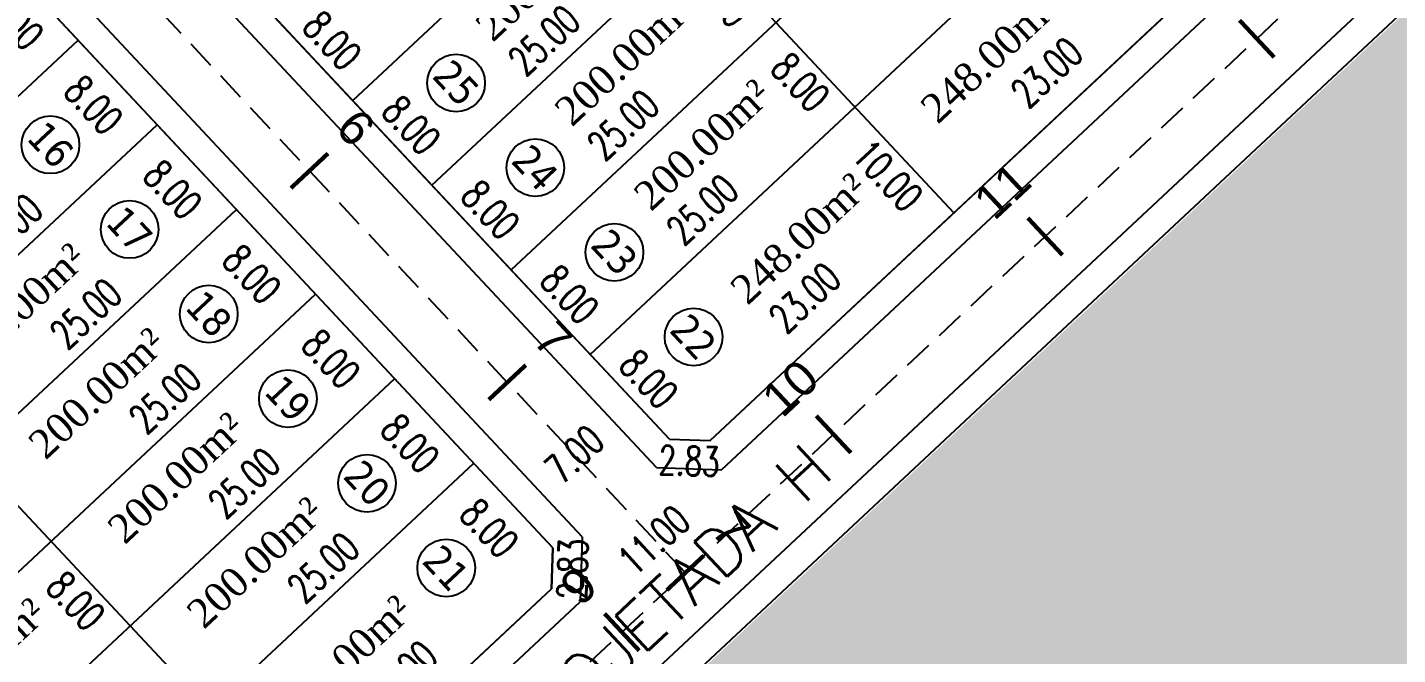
# Model space of a CAD drawing. Header units: metres. Extents: x 437145 to 443371, y 9612590 to 9615494.
# Drawn here: x 437426.4 to 437521, y 9614698.1 to 9614741.4 of the extents above; entities that cross this region are included whole.
import ezdxf

# ---------------------------------------------------------------- set-up
doc = ezdxf.new("R2010")
doc.units = ezdxf.units.M
doc.linetypes.add('ACAD_ISO02W100', pattern=[15, 12, -3])
doc.linetypes.add('DASHED2', pattern=[0.375, 0.25, -0.125])
for name, color, linetype in [('ADUTORA', 90, 'Continuous'), ('Auxiliar', 7, 'Continuous'), ('COTAS', 10, 'Continuous'), ('Eixo Acesso', 2, 'ACAD_ISO02W100'), ('Estacas', 7, 'Continuous'), ('Layer3', 1, 'Continuous'), ('M_FIO', 32, 'Continuous'), ('ÁREA', 7, 'Continuous')]:
    doc.layers.add(name, color=color, linetype=linetype)
doc.layers.get('0').off()
doc.styles.add('ARIAL', font='arial.ttf')
doc.styles.add('COTAS', font='romans.shx', dxfattribs={"width": 0.7})
doc.styles.add('symplex', font='simplex.shx', dxfattribs={"bigfont": 'bigfont.shx'})
doc.styles.add('tahoma', font='tahoma.ttf')
doc.styles.add('ÁREA', font='times.ttf', dxfattribs={"height": 2})
doc.dimstyles.new('C-75', dxfattribs={"dimtxt": 2, "dimasz": 0.2, "dimexe": 0, "dimexo": 0, "dimgap": 1, "dimtad": 0, "dimzin": 4, "dimdsep": 46, "dimtxsty": 'COTAS', "dimblk1": 'BOL-COT', "dimblk2": 'BOL-COT', "dimsah": 1, "dimcen": 0.1, "dimse1": 1, "dimse2": 1, "dimsd1": 1, "dimsd2": 1, "dimclrd": 8, "dimclre": 256, "dimaunit": 1, "dimadec": 3, "dimazin": 0, "dimtfac": 0.5, "dimtix": 1, "dimtmove": 0, "dimatfit": 3, "dimldrblk": 'BOL-COT', "dimfxl": 1, "dimtolj": 1, "dimtzin": 0, "dimarcsym": 0})

# ---------------------------------------------------------------- blocks, each defined once
blk = doc.blocks.new('Est')
at = {"const_width": 0.2}
blk.add_lwpolyline([(0, -1.2), (0, 1.2)], dxfattribs=at)
blk = doc.blocks.new('*D415')
at = {"layer": 'Layer3', "transparency": 16777216, "insert": (2607.996, 1057.549), "char_height": 2, "attachment_point": 5, "rotation": 270.00204, "style": 'COTAS'}
blk.add_mtext('\\A1;8.00', dxfattribs=at)
blk = doc.blocks.new('BOL-COT')
at = {"layer": 'COTAS'}
for p, q in [((-2, 0), (2, 0)), ((0, -3), (0, 3))]:
    blk.add_line(p, q, dxfattribs=at)
blk.add_circle((0, 0), 0.4, dxfattribs=at)
blk = doc.blocks.new('*D420')
at = {"layer": 'Layer3', "transparency": 16777216, "insert": (2607.997, 1049.549), "char_height": 2, "attachment_point": 5, "rotation": 270.00204, "style": 'COTAS'}
blk.add_mtext('\\A1;8.00', dxfattribs=at)
blk = doc.blocks.new('*D421')
at = {"layer": 'Layer3', "transparency": 16777216, "insert": (2597.776, 1047.393), "char_height": 2, "attachment_point": 5, "rotation": 0.00204, "style": 'COTAS'}
blk.add_mtext('\\A1;25.00', dxfattribs=at)
blk = doc.blocks.new('*D425')
at = {"layer": 'Layer3', "transparency": 16777216, "insert": (2607.997, 1041.549), "char_height": 2, "attachment_point": 5, "rotation": 270.00204, "style": 'COTAS'}
blk.add_mtext('\\A1;8.00', dxfattribs=at)
blk = doc.blocks.new('*D426')
at = {"layer": 'Layer3', "transparency": 16777216, "insert": (2597.777, 1039.393), "char_height": 2, "attachment_point": 5, "rotation": 0.00204, "style": 'COTAS'}
blk.add_mtext('\\A1;25.00', dxfattribs=at)
blk = doc.blocks.new('*D430')
at = {"layer": 'Layer3', "transparency": 16777216, "insert": (2597.777, 1031.393), "char_height": 2, "attachment_point": 5, "rotation": 0.00204, "style": 'COTAS'}
blk.add_mtext('\\A1;25.00', dxfattribs=at)
blk = doc.blocks.new('*D434')
at = {"layer": 'Layer3', "transparency": 16777216, "insert": (2607.997, 1025.549), "char_height": 2, "attachment_point": 5, "rotation": 270.00204, "style": 'COTAS'}
blk.add_mtext('\\A1;8.00', dxfattribs=at)
blk = doc.blocks.new('*D435')
at = {"layer": 'Layer3', "transparency": 16777216, "insert": (2597.777, 1023.393), "char_height": 2, "attachment_point": 5, "rotation": 0.00204, "style": 'COTAS'}
blk.add_mtext('\\A1;25.00', dxfattribs=at)
blk = doc.blocks.new('*D437')
at = {"layer": 'Layer3', "transparency": 16777216, "insert": (2583.711, 1025.37), "char_height": 2, "attachment_point": 5, "rotation": 270.00204, "style": 'COTAS'}
blk.add_mtext('\\A1;8.00', dxfattribs=at)
blk = doc.blocks.new('*D439')
at = {"layer": 'Layer3', "transparency": 16777216, "insert": (2607.998, 1017.549), "char_height": 2, "attachment_point": 5, "rotation": 270.00204, "style": 'COTAS'}
blk.add_mtext('\\A1;8.00', dxfattribs=at)
blk = doc.blocks.new('*D440')
at = {"layer": 'Layer3', "transparency": 16777216, "insert": (2597.777, 1015.393), "char_height": 2, "attachment_point": 5, "rotation": 0.00204, "style": 'COTAS'}
blk.add_mtext('\\A1;25.00', dxfattribs=at)
blk = doc.blocks.new('*D444')
at = {"layer": 'Layer3', "transparency": 16777216, "insert": (2607.998, 1009.549), "char_height": 2, "attachment_point": 5, "rotation": 270.00204, "style": 'COTAS'}
blk.add_mtext('\\A1;8.00', dxfattribs=at)
blk = doc.blocks.new('*D445')
at = {"layer": 'Layer3', "transparency": 16777216, "insert": (2596.606, 1006.256), "char_height": 2, "attachment_point": 5, "rotation": 0.00204, "style": 'COTAS'}
blk.add_mtext('\\A1;23.00', dxfattribs=at)
blk = doc.blocks.new('*D518')
at = {"layer": 'Layer3', "transparency": 16777216, "insert": (2623.069, 1041.55), "char_height": 2, "attachment_point": 5, "rotation": 270.00204, "style": 'COTAS'}
blk.add_mtext('\\A1;8.00', dxfattribs=at)
blk = doc.blocks.new('*D522')
at = {"layer": 'Layer3', "transparency": 16777216, "insert": (2623.069, 1033.55), "char_height": 2, "attachment_point": 5, "rotation": 270.00204, "style": 'COTAS'}
blk.add_mtext('\\A1;8.00', dxfattribs=at)
blk = doc.blocks.new('*D524')
at = {"layer": 'Layer3', "transparency": 16777216, "insert": (2633.776, 1031.581), "char_height": 2, "attachment_point": 5, "rotation": 0.02224, "style": 'COTAS'}
blk.add_mtext('\\A1;25.00', dxfattribs=at)
blk = doc.blocks.new('*D527')
at = {"layer": 'Layer3', "transparency": 16777216, "insert": (2623.069, 1025.55), "char_height": 2, "attachment_point": 5, "rotation": 270.00204, "style": 'COTAS'}
blk.add_mtext('\\A1;8.00', dxfattribs=at)
blk = doc.blocks.new('*D528')
at = {"layer": 'Layer3', "transparency": 16777216, "insert": (2644.711, 1025.373), "char_height": 2, "attachment_point": 5, "rotation": 270.00204, "style": 'COTAS'}
blk.add_mtext('\\A1;8.00', dxfattribs=at)
blk = doc.blocks.new('*D529')
at = {"layer": 'Layer3', "transparency": 16777216, "insert": (2633.776, 1023.581), "char_height": 2, "attachment_point": 5, "rotation": 0.02224, "style": 'COTAS'}
blk.add_mtext('\\A1;25.00', dxfattribs=at)
blk = doc.blocks.new('*D532')
at = {"layer": 'Layer3', "transparency": 16777216, "insert": (2623.07, 1017.55), "char_height": 2, "attachment_point": 5, "rotation": 270.00204, "style": 'COTAS'}
blk.add_mtext('\\A1;8.00', dxfattribs=at)
blk = doc.blocks.new('*D533')
at = {"layer": 'Layer3', "transparency": 16777216, "insert": (2644.711, 1017.373), "char_height": 2, "attachment_point": 5, "rotation": 270.00204, "style": 'COTAS'}
blk.add_mtext('\\A1;8.00', dxfattribs=at)
blk = doc.blocks.new('*D534')
at = {"layer": 'Layer3', "transparency": 16777216, "insert": (2633.777, 1015.581), "char_height": 2, "attachment_point": 5, "rotation": 0.02224, "style": 'COTAS'}
blk.add_mtext('\\A1;25.00', dxfattribs=at)
blk = doc.blocks.new('*D536')
at = {"layer": 'Layer3', "transparency": 16777216, "insert": (2657.606, 1006.258), "char_height": 2, "attachment_point": 5, "rotation": 0.00204, "style": 'COTAS'}
blk.add_mtext('\\A1;23.00', dxfattribs=at)
blk = doc.blocks.new('*D537')
at = {"layer": 'Layer3', "transparency": 16777216, "insert": (2623.07, 1009.55), "char_height": 2, "attachment_point": 5, "rotation": 270.00204, "style": 'COTAS'}
blk.add_mtext('\\A1;8.00', dxfattribs=at)
blk = doc.blocks.new('*D538')
at = {"layer": 'Layer3', "transparency": 16777216, "insert": (2634.778, 1006.3), "char_height": 2, "attachment_point": 5, "rotation": 0.00204, "style": 'COTAS'}
blk.add_mtext('\\A1;23.00', dxfattribs=at)
blk = doc.blocks.new('*D539')
at = {"layer": 'Layer3', "transparency": 16777216, "insert": (2644.714, 1008.55), "char_height": 2, "attachment_point": 5, "rotation": 270.00204, "style": 'COTAS'}
blk.add_mtext('\\A1;10.00', dxfattribs=at)
blk = doc.blocks.new('*D820')
at = {"layer": 'Layer3', "transparency": 16777216, "insert": (2607.997, 1033.549), "char_height": 2, "attachment_point": 5, "rotation": 270.00204, "style": 'COTAS'}
blk.add_mtext('\\A1;8.00', dxfattribs=at)
blk = doc.blocks.new('*D830')
at = {"layer": 'Layer3', "transparency": 16777216, "insert": (2610.267, 1003.56), "char_height": 2, "attachment_point": 5, "rotation": 45.00204, "style": 'COTAS'}
blk.add_mtext('\\A1;2.83', dxfattribs=at)
blk = doc.blocks.new('*D831')
at = {"layer": 'Layer3', "transparency": 16777216, "insert": (2621.25, 1003.522), "char_height": 2, "attachment_point": 5, "rotation": 315.00204, "style": 'COTAS'}
blk.add_mtext('\\A1;2.83', dxfattribs=at)
blk = doc.blocks.new('*D881')
at = {"layer": 'Layer3', "transparency": 16777216, "insert": (2615.734, 1001.18), "char_height": 2, "attachment_point": 5, "rotation": 359.43568, "style": 'COTAS'}
blk.add_mtext('\\A1;11.00', dxfattribs=at)
blk = doc.blocks.new('*D882')
at = {"layer": 'Layer3', "transparency": 16777216, "insert": (2615.778, 1009.26), "char_height": 2, "attachment_point": 5, "rotation": 0.00204, "style": 'COTAS'}
blk.add_mtext('\\A1;7.00', dxfattribs=at)
blk = doc.blocks.new('atutu')
at = {"layer": 'Layer3'}
h = blk.add_hatch(dxfattribs=at)
h.set_pattern_fill('AR-SAND', color=85)
h.set_pattern_definition([(37.5, (-475198.4406, -9591283.7162), (-0.0629933581, 1.92682376901), [0, -1.52, 0, -1.7, 0, -1.625]), (7.5, (-475198.4406, -9591283.7162), (1.7697767053, 2.8221460652), [0, -0.82, 0, -1.37, 0, -0.525]), (327.5, (-475199.6706, -9591283.7162), (3.11414186175, 0.00565905354), [0, -0.5, 0, -1.8, 0, -2.35]), (317.5, (-475199.6706, -9591283.7162), (3.0061266046, 0.8776755649), [0, -0.25, 0, -1.18, 0, -1.35])])
h.paths.add_polyline_path([(2436.127, 992.384), (2434.127, 990.384), (2434.129, 928.596), (2693.799, 928.596), (2693.797, 990.394), (2691.797, 992.394)])
h.paths.add_polyline_path([(2562.125, 959.38, -1), (2555.759, 959.38, -1)], flags=0)
h.paths.add_polyline_path([(2559.99, 986.99), (2567.923, 986.991), (2567.923, 989.991), (2559.99, 989.99)], flags=24)
h.paths.add_polyline_path([(2688.788, 962.76), (2688.788, 956.227), (2691.788, 956.227), (2691.788, 962.76)], flags=24)
h.paths.add_polyline_path([(2435.672, 962.751), (2435.672, 956.218), (2438.672, 956.218), (2438.672, 962.751)], flags=24)
h.paths.add_polyline_path([(2555.31, 955.797), (2562.316, 955.797), (2562.315, 963.357), (2555.309, 963.357)], flags=24)
h.paths.add_polyline_path([(2559.997, 931.098), (2567.931, 931.098), (2567.931, 934.098), (2559.997, 934.098)], flags=24)
h.paths.add_polyline_path([(2535.918, 962.316), (2582.059, 962.281), (2582.063, 968.373), (2535.923, 968.409)], flags=24)
at = {"layer": 'Layer3', "color": 0}
for p, q in [((2610.278, 1005.549), (2608.278, 1003.549)), ((2621.278, 1005.55), (2623.278, 1003.55))]:
    blk.add_line(p, q, dxfattribs=at)
at = {"layer": 'Layer3', "color": 252}
for p, q in [((2612.278, 1004.721), (2609.106, 1001.549)), ((2619.278, 1004.721), (2622.45, 1001.55))]:
    blk.add_line(p, q, dxfattribs=at)
at = {"layer": 'Layer3', "color": 0}
for points in [[(2585.273, 1150.548), (2585.278, 1003.548)], [(2646.273, 1150.551), (2646.278, 1003.551)], [(2610.278, 1005.549), (2610.273, 1148.549)], [(2621.278, 1005.55), (2621.273, 1148.55)], [(2560.276, 1053.547), (2610.276, 1053.549)], [(2560.276, 1045.547), (2610.276, 1045.549)], [(2560.277, 1037.547), (2610.277, 1037.549)], [(2621.277, 1037.55), (2671.277, 1037.551)], [(2560.277, 1029.547), (2610.277, 1029.549)], [(2621.277, 1029.55), (2671.277, 1029.551)], [(2560.277, 1021.547), (2610.277, 1021.549)], [(2621.277, 1021.55), (2671.277, 1021.551)], [(2560.278, 1013.547), (2610.278, 1013.549)], [(2621.278, 1013.55), (2671.278, 1013.551)], [(2562.278, 1003.548), (2608.278, 1003.549)], [(2623.278, 1003.55), (2669.278, 1003.551)], [(2437.278, 992.543), (2692.948, 992.552)]]:
    blk.add_lwpolyline(points, dxfattribs=at)
for centre in [(2603.946, 1049.57), (2603.947, 1041.57), (2603.947, 1033.57), (2627.316, 1033.562), (2603.947, 1025.57), (2627.316, 1025.562), (2603.947, 1017.57), (2627.317, 1017.562), (2603.948, 1009.57), (2627.317, 1009.562)]:
    blk.add_circle(centre, 1.991, dxfattribs=at)
at = {"layer": 'M_FIO'}
for p, q in [((2612.278, 1004.721), (2609.106, 1001.549)), ((2619.278, 1004.721), (2622.45, 1001.55))]:
    blk.add_line(p, q, dxfattribs=at)
for points in [[(2612.278, 1004.721), (2612.273, 1149.378)], [(2612.278, 1004.721), (2612.273, 1149.378)], [(2619.278, 1004.721), (2619.273, 1149.378)], [(2619.278, 1004.721), (2619.273, 1149.378)], [(2561.45, 1001.547), (2609.106, 1001.549)], [(2561.45, 1001.547), (2609.106, 1001.549)], [(2622.45, 1001.55), (2670.106, 1001.551)], [(2622.45, 1001.55), (2670.106, 1001.551)], [(2534.78, 994.547), (2693.771, 994.552)], [(2534.78, 994.547), (2693.771, 994.552)]]:
    blk.add_lwpolyline(points, dxfattribs=at)
at = {"layer": 'ADUTORA', "color": 7, "style": 'symplex'}
blk.add_text('RUA PROJETADA H', height=3.2843, rotation=0.02567, dxfattribs=at).set_placement((2587.583, 995.875))
at = {"layer": 'Layer3', "color": 5, "char_height": 2, "attachment_point": 5, "rotation": 270.04973, "style": 'tahoma'}
for s, insert in [('\\A1;16', (2603.946, 1049.57)), ('\\A1;17', (2603.947, 1041.57)), ('\\A1;18', (2603.947, 1033.57)), ('\\A1;25', (2627.316, 1033.562)), ('\\A1;19', (2603.947, 1025.57)), ('\\A1;24', (2627.316, 1025.562)), ('\\A1;20', (2603.947, 1017.57)), ('\\A1;23', (2627.317, 1017.562)), ('\\A1;21', (2603.948, 1009.57)), ('\\A1;22', (2627.317, 1009.562))]:
    blk.add_mtext(s, dxfattribs=dict(at, insert=insert))
at = {"layer": 'ÁREA', "linetype": 'Continuous', "lineweight": -2, "extrusion": (0.026231, -0.000470843, 0.999656), "style": 'ÁREA'}
for s, p in [('200.00m²', (1088.154, -2568.92, 62.866)), ('200.00m²', (1080.155, -2569.064, 62.87)), ('200.00m²', (1080.906, -2611.29, 63.978)), ('200.00m²', (1071.81, -2550.465, 62.381)), ('200.00m²', (1072.156, -2569.208, 62.873)), ('200.00m²', (1072.907, -2611.434, 63.981)), ('200.00m²', (1064.158, -2569.352, 62.877)), ('200.00m²', (1064.909, -2611.578, 63.985)), ('248.00m²', (1055.033, -2569.344, 62.877)), ('248.00m²', (1055.635, -2612.189, 64.001)), ('248.00m²', (1056.13, -2630.313, 64.477))]:
    blk.add_text(s, height=2, rotation=271, dxfattribs=at).set_placement(p)
at = {"layer": 'Layer3', "color": 0}
for p1, p2, distance, picture, middle in [((2610.276, 1061.549), (2610.276, 1053.549), -2.28, '*D415', (2607.996, 1057.549)), ((2610.276, 1053.549), (2610.276, 1045.549), -2.28, '*D420', (2607.997, 1049.549)), ((2610.276, 1045.549), (2585.276, 1045.548), -1.844, '*D421', (2597.776, 1047.393)), ((2610.276, 1045.549), (2610.277, 1037.549), -2.28, '*D425', (2607.997, 1041.549)), ((2621.276, 1045.55), (2621.277, 1037.55), 1.792, '*D518', (2623.069, 1041.55)), ((2610.277, 1037.549), (2585.277, 1037.548), -1.844, '*D426', (2597.777, 1039.393)), ((2610.277, 1037.549), (2610.277, 1029.549), -2.28, '*D820', (2607.997, 1033.549)), ((2621.277, 1037.55), (2621.277, 1029.55), 1.792, '*D522', (2623.069, 1033.55)), ((2621.277, 1029.541), (2646.277, 1029.551), 2.035, '*D524', (2633.776, 1031.581)), ((2610.277, 1029.549), (2585.277, 1029.548), -1.844, '*D430', (2597.777, 1031.393)), ((2610.277, 1029.549), (2610.277, 1021.549), -2.28, '*D434', (2607.997, 1025.549)), ((2621.277, 1029.55), (2621.277, 1021.55), 1.792, '*D527', (2623.069, 1025.55)), ((2610.277, 1021.549), (2585.277, 1021.548), -1.844, '*D435', (2597.777, 1023.393)), ((2621.277, 1021.541), (2646.277, 1021.551), 2.035, '*D529', (2633.776, 1023.581)), ((2610.277, 1021.549), (2610.278, 1013.549), -2.28, '*D439', (2607.998, 1017.549)), ((2621.277, 1021.55), (2621.278, 1013.55), 1.792, '*D532', (2623.07, 1017.55)), ((2621.278, 1013.541), (2646.278, 1013.551), 2.035, '*D534', (2633.777, 1015.581)), ((2610.278, 1013.549), (2585.278, 1013.548), -1.844, '*D440', (2597.777, 1015.393)), ((2610.278, 1013.549), (2610.278, 1005.549), -2.28, '*D444', (2607.998, 1009.549)), ((2621.278, 1013.55), (2621.278, 1005.55), 1.792, '*D537', (2623.07, 1009.55)), ((2646.278, 1013.551), (2646.278, 1003.551), -1.564, '*D539', (2644.714, 1008.55)), ((2608.106, 1002.426), (2585.106, 1002.425), -3.83, '*D445', (2596.606, 1006.256)), ((2623.278, 1003.55), (2646.278, 1003.551), 2.75, '*D538', (2634.778, 1006.3)), ((2669.106, 1002.428), (2646.106, 1002.428), -3.83, '*D536', (2657.606, 1006.258)), ((2610.278, 1005.549), (2608.278, 1003.549), 1.399, '*D830', (2610.267, 1003.56)), ((2621.278, 1005.55), (2623.278, 1003.55), -1.454, '*D831', (2621.25, 1003.522))]:
    dim = blk.add_aligned_dim(p1=p1, p2=p2, distance=distance, dimstyle='C-75', dxfattribs=at)
    dim.commit()
    dim.dimension.update_dxf_attribs({"geometry": picture, "text_midpoint": middle})
for base, p1, p2, picture, middle in [((2583.711, 1021.37), (2581.18, 1029.37), (2581.18, 1021.37), '*D437', (2583.711, 1025.37)), ((2644.711, 1021.373), (2642.18, 1029.373), (2642.18, 1021.373), '*D528', (2644.711, 1025.373)), ((2644.711, 1013.373), (2642.18, 1021.373), (2642.181, 1013.373), '*D533', (2644.711, 1017.373))]:
    dim = blk.add_linear_dim(base=base, p1=p1, p2=p2, angle=270.00204, dimstyle='C-75', dxfattribs=at)
    dim.commit()
    dim.dimension.update_dxf_attribs({"geometry": picture, "text_midpoint": middle, "dimtype": 129})
for p1, p2, distance, picture, middle in [((2612.278, 1009.26), (2619.278, 1009.26), 0, '*D882', (2615.778, 1009.26)), ((2610.278, 1005.658), (2621.278, 1005.55), -4.424, '*D881', (2615.734, 1001.18))]:
    dim = blk.add_aligned_dim(p1=p1, p2=p2, distance=distance, dimstyle='C-75', override={"dimfxl": 1.25}, dxfattribs=at)
    dim.commit()
    dim.dimension.update_dxf_attribs({"geometry": picture, "text_midpoint": middle})

msp = doc.modelspace()

# ---------------------------------------------------------------- linework, layer by layer
at = {"layer": 'Auxiliar', "color": 2, "linetype": 'Continuous', "lineweight": -3}
for p, q in [((437470.723, 9614712.972), (437373.062, 9614817.431)), ((437462.686, 9614705.46), (437365.027, 9614809.919)), ((437473.548, 9614712.877), (437507.15, 9614744.292)), ((437470.723, 9614712.972), (437473.548, 9614712.877)), ((437462.591, 9614702.633), (437462.686, 9614705.46)), ((437428.989, 9614671.218), (437462.591, 9614702.633))]:
    msp.add_line(p, q, dxfattribs=at)
at = {"layer": 'Eixo Acesso', "color": 3, "linetype": 'DASHED2', "lineweight": -3, "ltscale": 8}
for p, q in [((437335.961, 9614576.715), (437650.064, 9614870.375)), ((437363.923, 9614819.154), (437471.827, 9614703.739))]:
    msp.add_line(p, q, dxfattribs=at)

# ---------------------------------------------------------------- block references
at = {"rotation": 43.07140519794264}
msp.add_blockref('atutu', (436242.57, 9612188.321), dxfattribs=at)
at = {"layer": 'Estacas', "color": 7, "linetype": 'Continuous', "lineweight": -3, "xscale": 1.458333333106969, "yscale": 1.458333333106969, "zscale": 1.458333333106969}
for p, rotation in [((437511.276, 9614740.62), 43.07344208211642), ((437445.875, 9614731.497), 313.073442243589), ((437496.666, 9614726.961), 43.07344208211642), ((437459.534, 9614716.887), 313.073442243589), ((437482.056, 9614713.302), 43.07344208211642), ((437471.827, 9614703.739), 313.073442243589), ((437467.447, 9614699.643), 43.07344208211642)]:
    msp.add_blockref('Est', p, dxfattribs=dict(at, rotation=rotation))

# ---------------------------------------------------------------- texts
at = {"layer": 'Estacas', "color": 7, "linetype": 'Continuous', "lineweight": -3, "char_height": 2.4, "attachment_point": 8, "style": 'ARIAL'}
for s, insert, rotation in [('{\\C256;6}', (437448.176, 9614733.648), 313.07344), ('{\\C256;11}', (437494.515, 9614729.262), 43.07344), ('{\\C256;7}', (437461.835, 9614719.038), 313.07344), ('{\\C256;10}', (437479.905, 9614715.603), 43.07344), ('{\\C256;7}', (437474.128, 9614705.89), 313.07344), ('{\\C256;9}', (437465.296, 9614701.944), 43.07344)]:
    msp.add_mtext(s, dxfattribs=dict(at, insert=insert, rotation=rotation))

doc.saveas('drawing.dxf')
